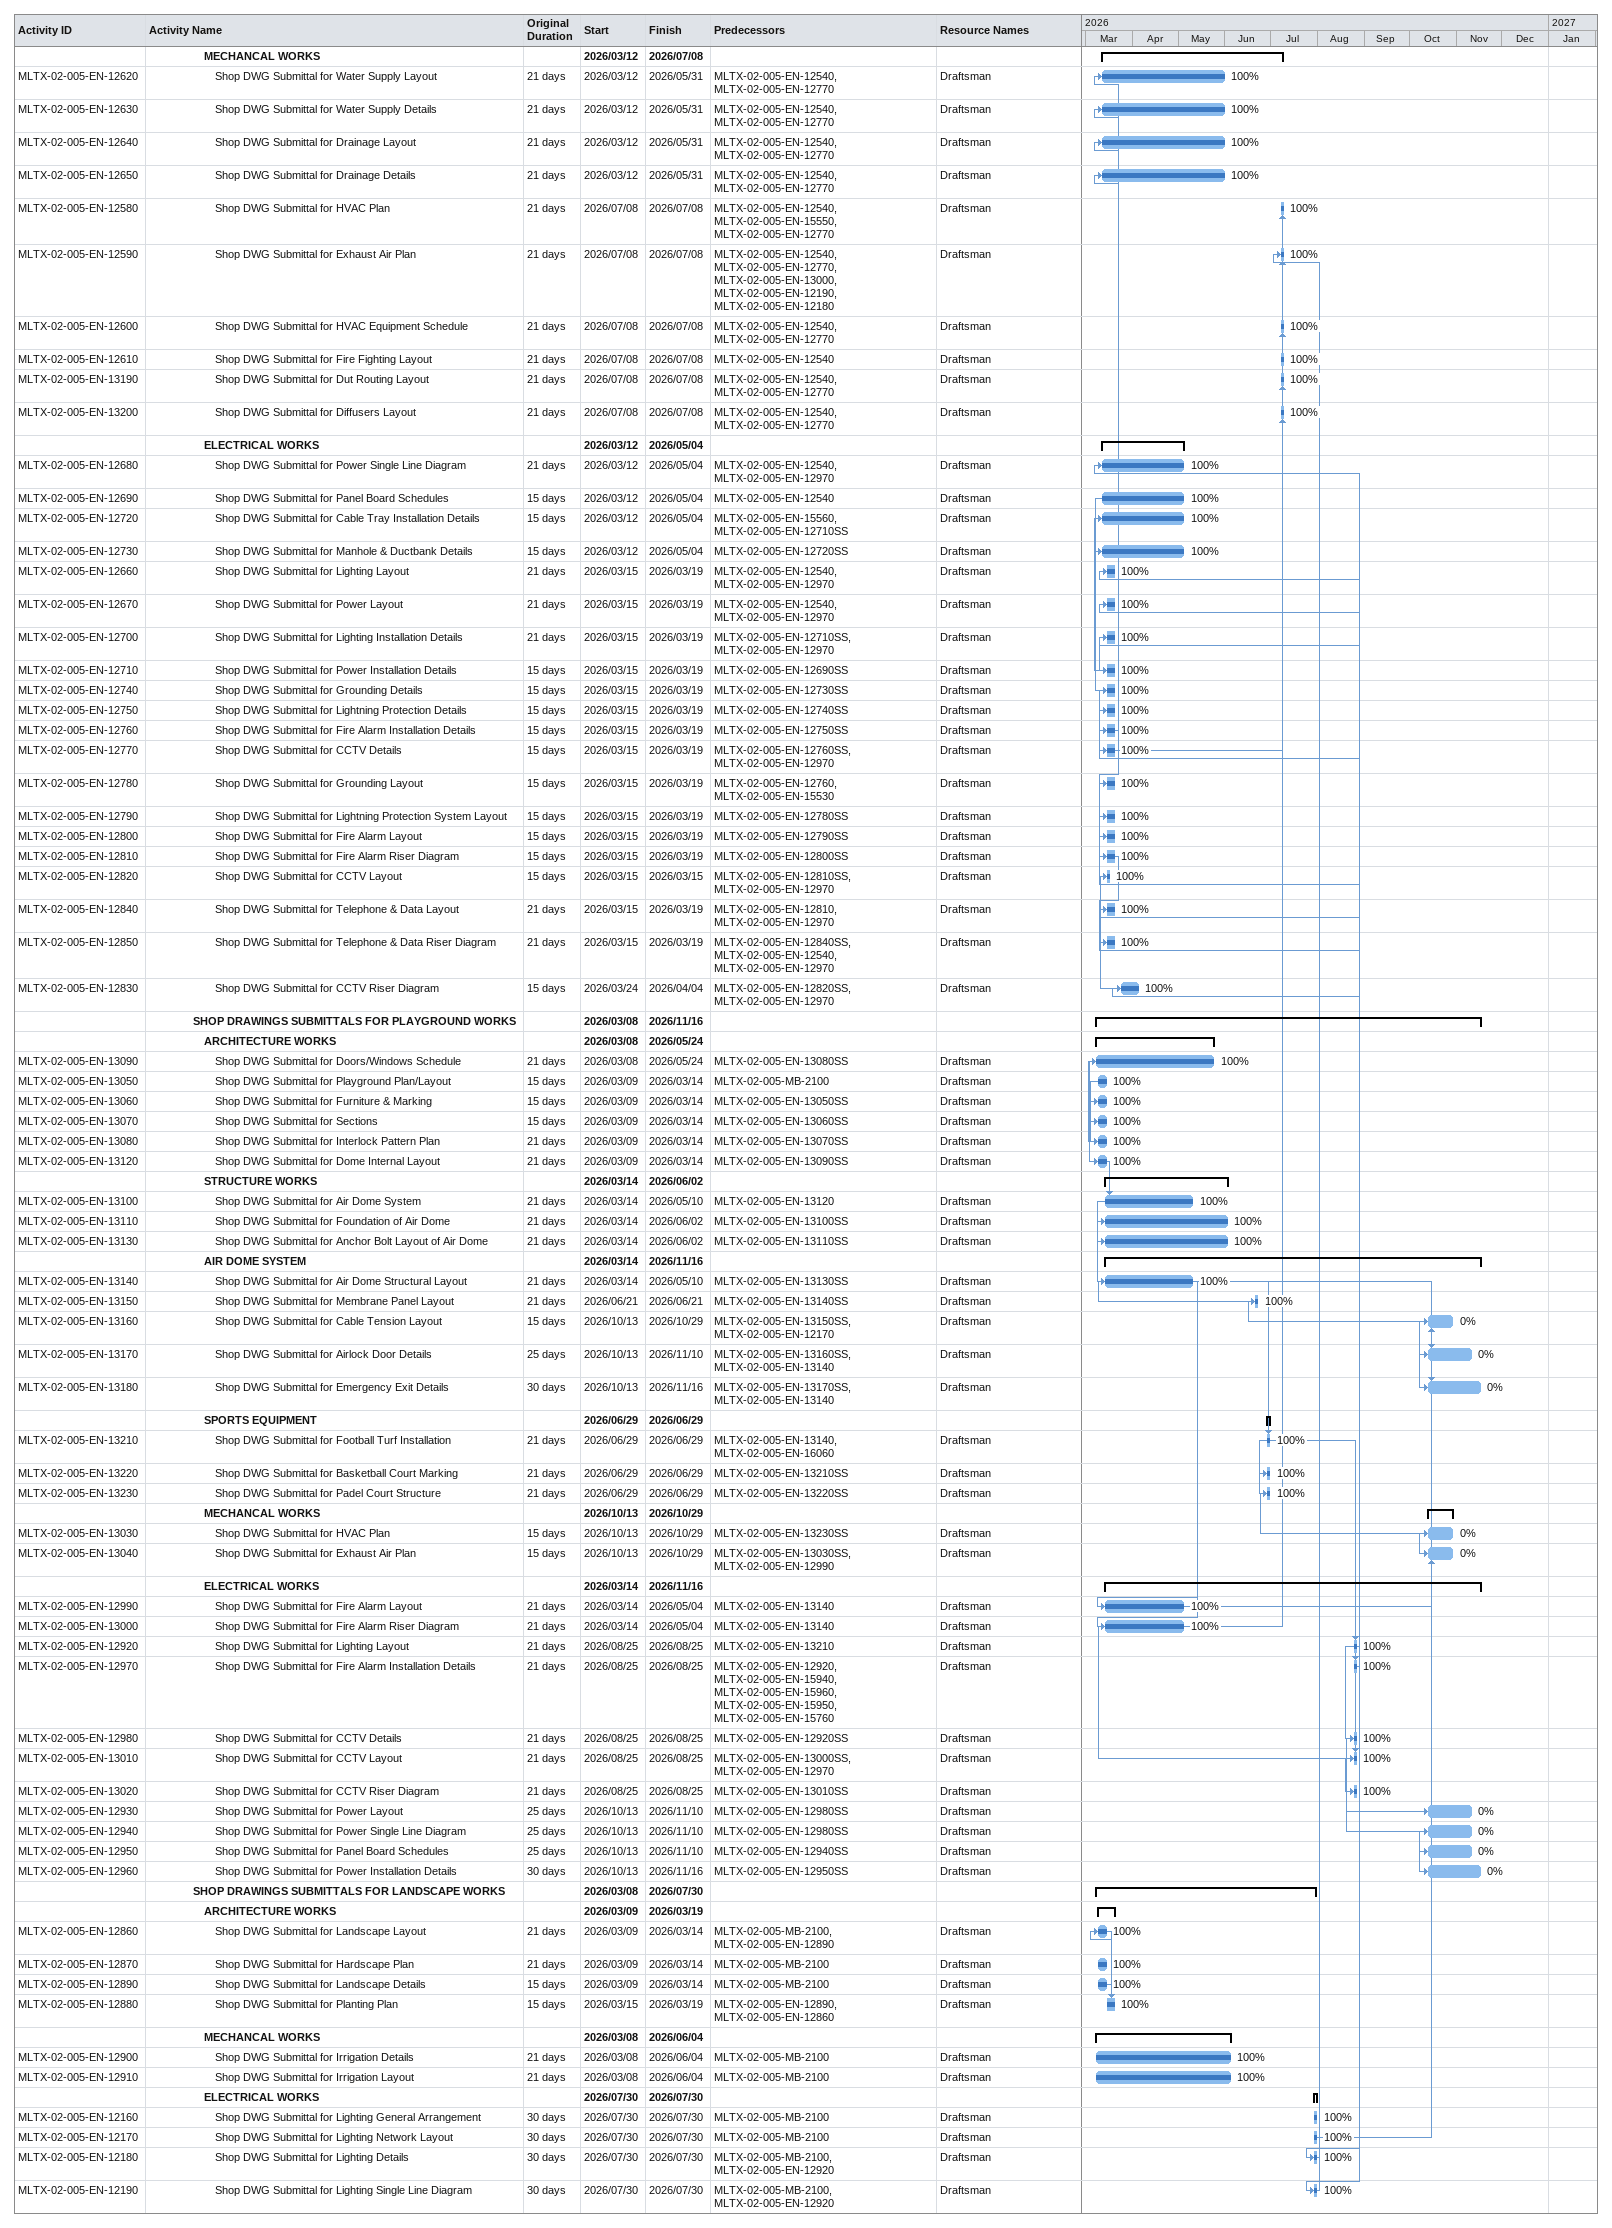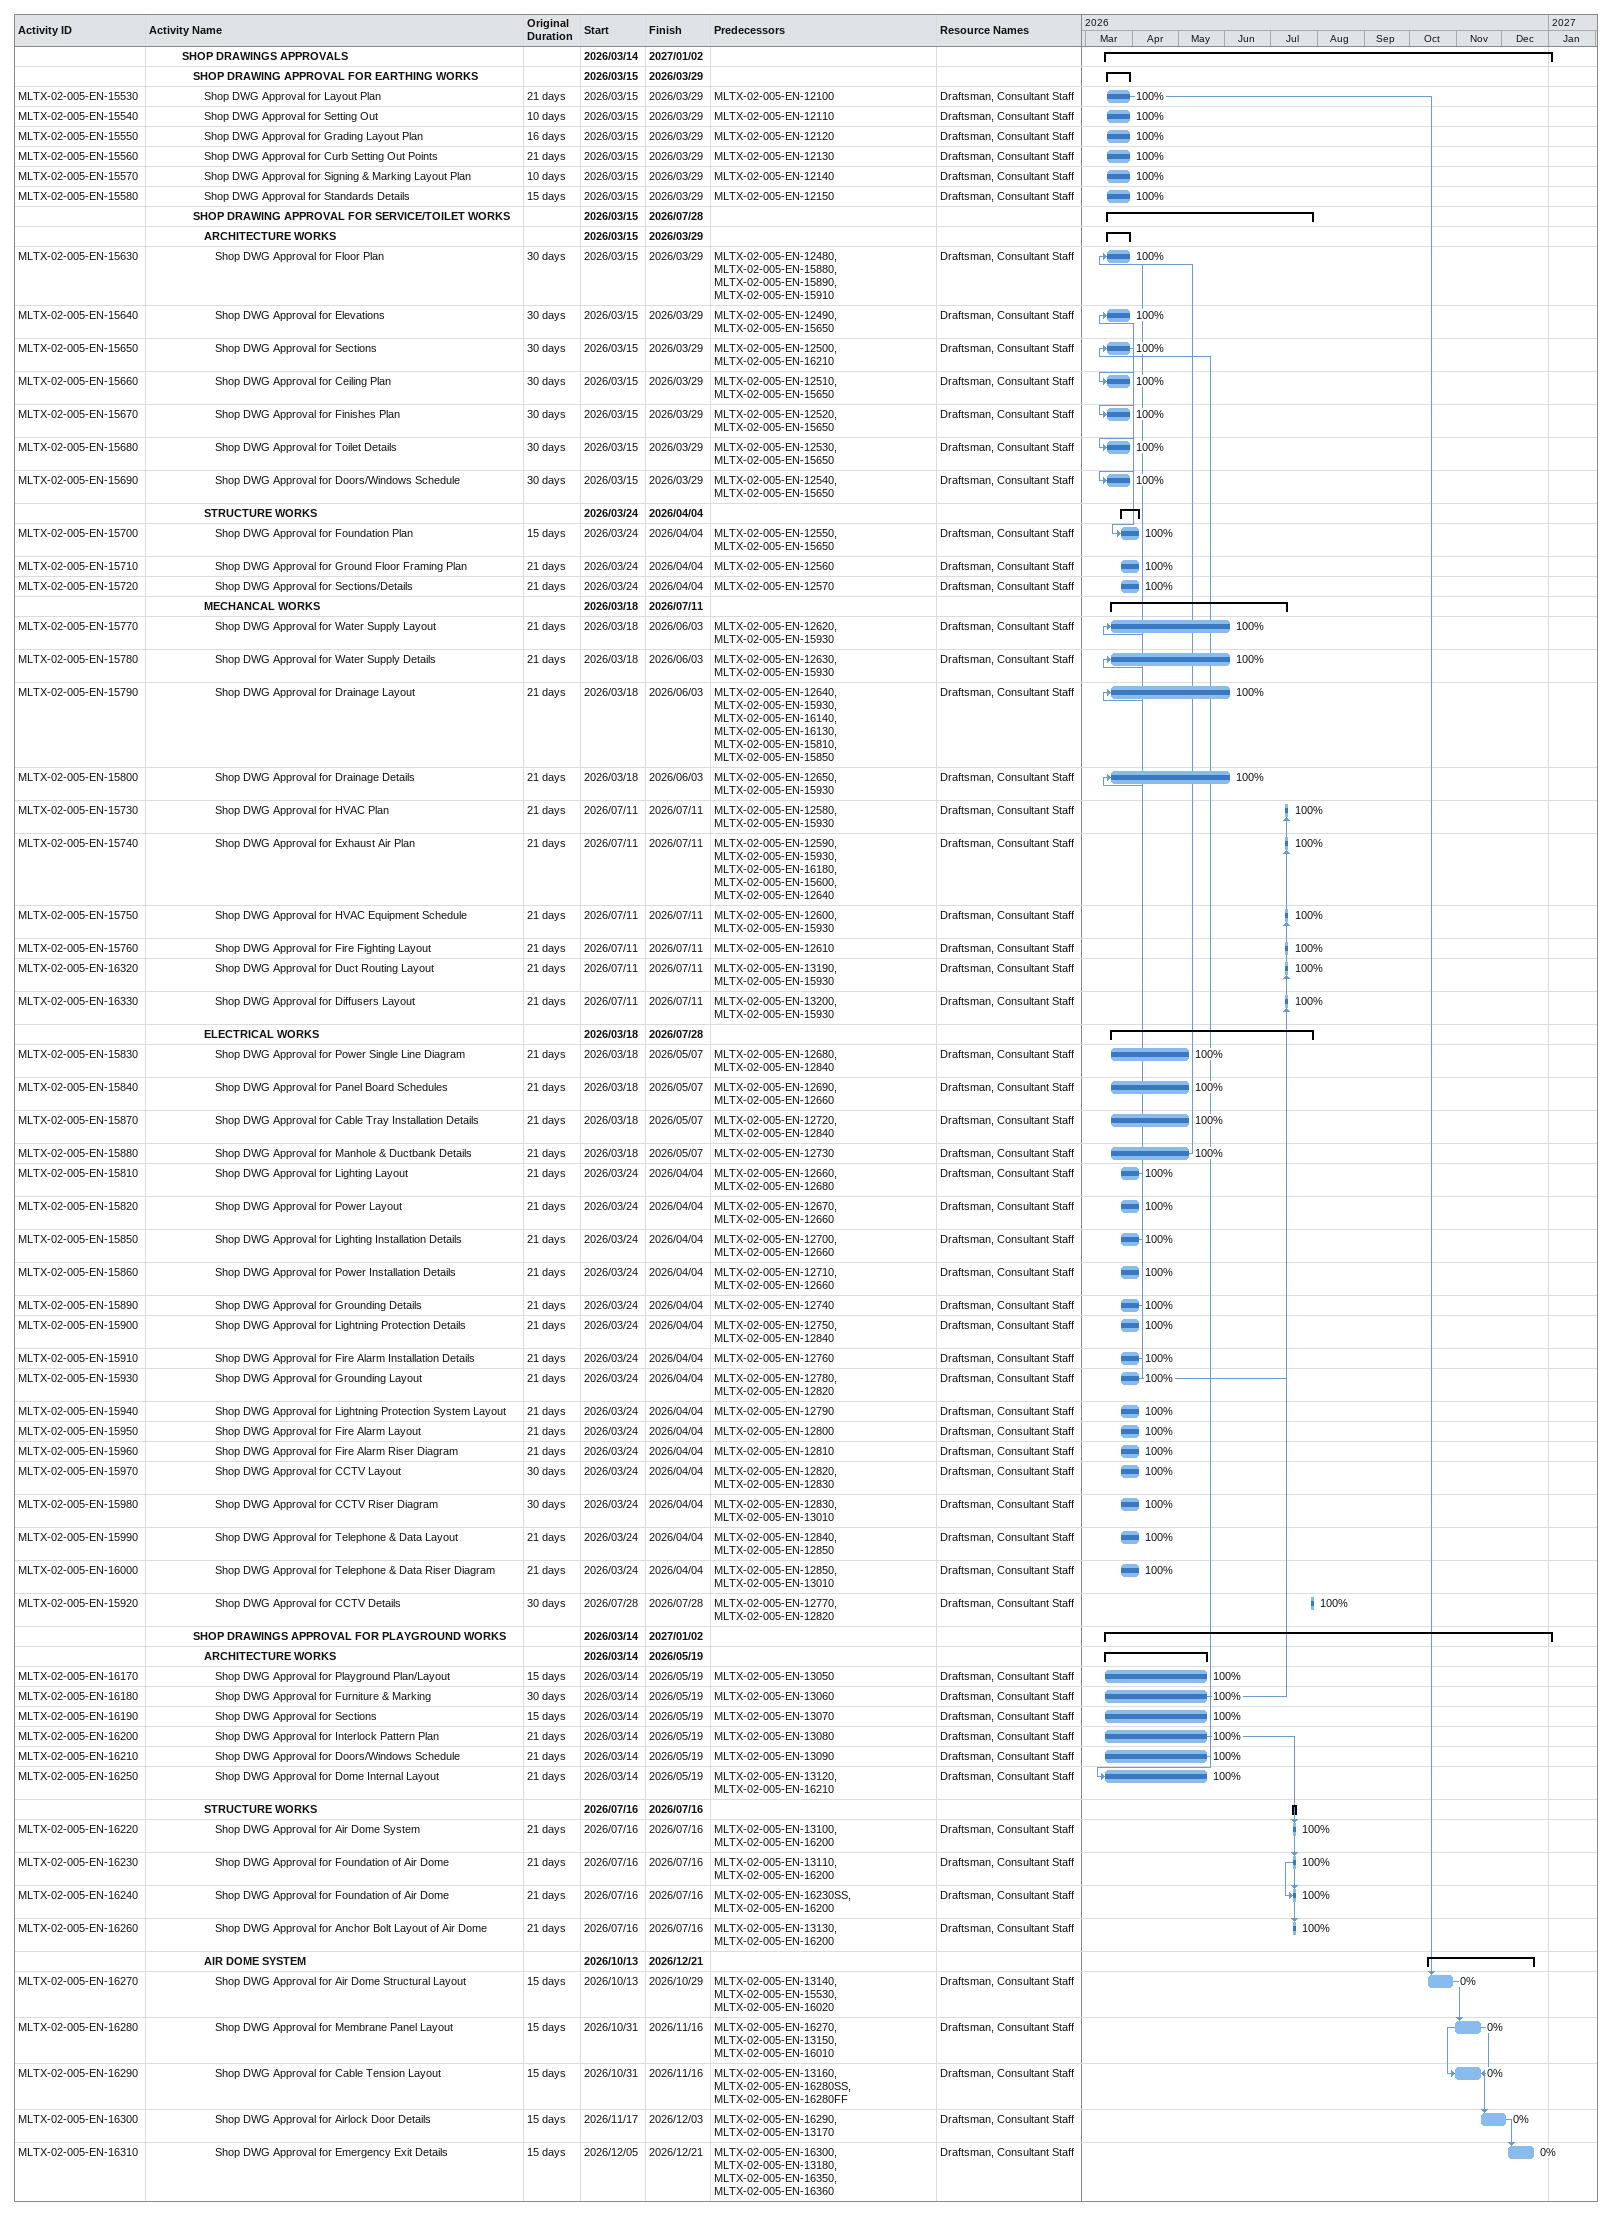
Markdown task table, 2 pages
| ID | Level | Task | Original duration | Start | Finish | Predecessors | Resources | % complete |
|---|---|---|---|---|---|---|---|---|
|  | 6 | **MECHANCAL WORKS** |  | 2026-03-12 | 2026-07-08 |  |  |  |
| MLTX-02-005-EN-12620 | 7 | Shop DWG Submittal for Water Supply Layout | 21d | 2026-03-12 | 2026-05-31 | MLTX-02-005-EN-12540, MLTX-02-005-EN-12770 | Draftsman | 100 |
| MLTX-02-005-EN-12630 | 7 | Shop DWG Submittal for Water Supply Details | 21d | 2026-03-12 | 2026-05-31 | MLTX-02-005-EN-12540, MLTX-02-005-EN-12770 | Draftsman | 100 |
| MLTX-02-005-EN-12640 | 7 | Shop DWG Submittal for Drainage Layout | 21d | 2026-03-12 | 2026-05-31 | MLTX-02-005-EN-12540, MLTX-02-005-EN-12770 | Draftsman | 100 |
| MLTX-02-005-EN-12650 | 7 | Shop DWG Submittal for Drainage Details | 21d | 2026-03-12 | 2026-05-31 | MLTX-02-005-EN-12540, MLTX-02-005-EN-12770 | Draftsman | 100 |
| MLTX-02-005-EN-12580 | 7 | Shop DWG Submittal for HVAC Plan | 21d | 2026-07-08 | 2026-07-08 | MLTX-02-005-EN-12540, MLTX-02-005-EN-15550, MLTX-02-005-EN-12770 | Draftsman | 100 |
| MLTX-02-005-EN-12590 | 7 | Shop DWG Submittal for Exhaust Air Plan | 21d | 2026-07-08 | 2026-07-08 | MLTX-02-005-EN-12540, MLTX-02-005-EN-12770, MLTX-02-005-EN-13000, MLTX-02-005-EN-12190, MLTX-02-005-EN-12180 | Draftsman | 100 |
| MLTX-02-005-EN-12600 | 7 | Shop DWG Submittal for HVAC Equipment Schedule | 21d | 2026-07-08 | 2026-07-08 | MLTX-02-005-EN-12540, MLTX-02-005-EN-12770 | Draftsman | 100 |
| MLTX-02-005-EN-12610 | 7 | Shop DWG Submittal for Fire Fighting Layout | 21d | 2026-07-08 | 2026-07-08 | MLTX-02-005-EN-12540 | Draftsman | 100 |
| MLTX-02-005-EN-13190 | 7 | Shop DWG Submittal for Dut Routing Layout | 21d | 2026-07-08 | 2026-07-08 | MLTX-02-005-EN-12540, MLTX-02-005-EN-12770 | Draftsman | 100 |
| MLTX-02-005-EN-13200 | 7 | Shop DWG Submittal for Diffusers Layout | 21d | 2026-07-08 | 2026-07-08 | MLTX-02-005-EN-12540, MLTX-02-005-EN-12770 | Draftsman | 100 |
|  | 6 | **ELECTRICAL WORKS** |  | 2026-03-12 | 2026-05-04 |  |  |  |
| MLTX-02-005-EN-12680 | 7 | Shop DWG Submittal for Power Single Line Diagram | 21d | 2026-03-12 | 2026-05-04 | MLTX-02-005-EN-12540, MLTX-02-005-EN-12970 | Draftsman | 100 |
| MLTX-02-005-EN-12690 | 7 | Shop DWG Submittal for Panel Board Schedules | 15d | 2026-03-12 | 2026-05-04 | MLTX-02-005-EN-12540 | Draftsman | 100 |
| MLTX-02-005-EN-12720 | 7 | Shop DWG Submittal for Cable Tray Installation Details | 15d | 2026-03-12 | 2026-05-04 | MLTX-02-005-EN-15560, MLTX-02-005-EN-12710SS | Draftsman | 100 |
| MLTX-02-005-EN-12730 | 7 | Shop DWG Submittal for Manhole & Ductbank Details | 15d | 2026-03-12 | 2026-05-04 | MLTX-02-005-EN-12720SS | Draftsman | 100 |
| MLTX-02-005-EN-12660 | 7 | Shop DWG Submittal for Lighting Layout | 21d | 2026-03-15 | 2026-03-19 | MLTX-02-005-EN-12540, MLTX-02-005-EN-12970 | Draftsman | 100 |
| MLTX-02-005-EN-12670 | 7 | Shop DWG Submittal for Power Layout | 21d | 2026-03-15 | 2026-03-19 | MLTX-02-005-EN-12540, MLTX-02-005-EN-12970 | Draftsman | 100 |
| MLTX-02-005-EN-12700 | 7 | Shop DWG Submittal for Lighting Installation Details | 21d | 2026-03-15 | 2026-03-19 | MLTX-02-005-EN-12710SS, MLTX-02-005-EN-12970 | Draftsman | 100 |
| MLTX-02-005-EN-12710 | 7 | Shop DWG Submittal for Power Installation Details | 15d | 2026-03-15 | 2026-03-19 | MLTX-02-005-EN-12690SS | Draftsman | 100 |
| MLTX-02-005-EN-12740 | 7 | Shop DWG Submittal for Grounding Details | 15d | 2026-03-15 | 2026-03-19 | MLTX-02-005-EN-12730SS | Draftsman | 100 |
| MLTX-02-005-EN-12750 | 7 | Shop DWG Submittal for Lightning Protection Details | 15d | 2026-03-15 | 2026-03-19 | MLTX-02-005-EN-12740SS | Draftsman | 100 |
| MLTX-02-005-EN-12760 | 7 | Shop DWG Submittal for Fire Alarm Installation Details | 15d | 2026-03-15 | 2026-03-19 | MLTX-02-005-EN-12750SS | Draftsman | 100 |
| MLTX-02-005-EN-12770 | 7 | Shop DWG Submittal for CCTV Details | 15d | 2026-03-15 | 2026-03-19 | MLTX-02-005-EN-12760SS, MLTX-02-005-EN-12970 | Draftsman | 100 |
| MLTX-02-005-EN-12780 | 7 | Shop DWG Submittal for Grounding Layout | 15d | 2026-03-15 | 2026-03-19 | MLTX-02-005-EN-12760, MLTX-02-005-EN-15530 | Draftsman | 100 |
| MLTX-02-005-EN-12790 | 7 | Shop DWG Submittal for Lightning Protection System Layout | 15d | 2026-03-15 | 2026-03-19 | MLTX-02-005-EN-12780SS | Draftsman | 100 |
| MLTX-02-005-EN-12800 | 7 | Shop DWG Submittal for Fire Alarm Layout | 15d | 2026-03-15 | 2026-03-19 | MLTX-02-005-EN-12790SS | Draftsman | 100 |
| MLTX-02-005-EN-12810 | 7 | Shop DWG Submittal for Fire Alarm Riser Diagram | 15d | 2026-03-15 | 2026-03-19 | MLTX-02-005-EN-12800SS | Draftsman | 100 |
| MLTX-02-005-EN-12820 | 7 | Shop DWG Submittal for CCTV Layout | 15d | 2026-03-15 | 2026-03-15 | MLTX-02-005-EN-12810SS, MLTX-02-005-EN-12970 | Draftsman | 100 |
| MLTX-02-005-EN-12840 | 7 | Shop DWG Submittal for Telephone & Data Layout | 21d | 2026-03-15 | 2026-03-19 | MLTX-02-005-EN-12810, MLTX-02-005-EN-12970 | Draftsman | 100 |
| MLTX-02-005-EN-12850 | 7 | Shop DWG Submittal for Telephone & Data Riser Diagram | 21d | 2026-03-15 | 2026-03-19 | MLTX-02-005-EN-12840SS, MLTX-02-005-EN-12540, MLTX-02-005-EN-12970 | Draftsman | 100 |
| MLTX-02-005-EN-12830 | 7 | Shop DWG Submittal for CCTV Riser Diagram | 15d | 2026-03-24 | 2026-04-04 | MLTX-02-005-EN-12820SS, MLTX-02-005-EN-12970 | Draftsman | 100 |
|  | 5 | **SHOP DRAWINGS SUBMITTALS FOR PLAYGROUND WORKS** |  | 2026-03-08 | 2026-11-16 |  |  |  |
|  | 6 | **ARCHITECTURE WORKS** |  | 2026-03-08 | 2026-05-24 |  |  |  |
| MLTX-02-005-EN-13090 | 7 | Shop DWG Submittal for Doors/Windows Schedule | 21d | 2026-03-08 | 2026-05-24 | MLTX-02-005-EN-13080SS | Draftsman | 100 |
| MLTX-02-005-EN-13050 | 7 | Shop DWG Submittal for Playground Plan/Layout | 15d | 2026-03-09 | 2026-03-14 | MLTX-02-005-MB-2100 | Draftsman | 100 |
| MLTX-02-005-EN-13060 | 7 | Shop DWG Submittal for Furniture & Marking | 15d | 2026-03-09 | 2026-03-14 | MLTX-02-005-EN-13050SS | Draftsman | 100 |
| MLTX-02-005-EN-13070 | 7 | Shop DWG Submittal for Sections | 15d | 2026-03-09 | 2026-03-14 | MLTX-02-005-EN-13060SS | Draftsman | 100 |
| MLTX-02-005-EN-13080 | 7 | Shop DWG Submittal for Interlock Pattern Plan | 21d | 2026-03-09 | 2026-03-14 | MLTX-02-005-EN-13070SS | Draftsman | 100 |
| MLTX-02-005-EN-13120 | 7 | Shop DWG Submittal for Dome Internal Layout | 21d | 2026-03-09 | 2026-03-14 | MLTX-02-005-EN-13090SS | Draftsman | 100 |
|  | 6 | **STRUCTURE WORKS** |  | 2026-03-14 | 2026-06-02 |  |  |  |
| MLTX-02-005-EN-13100 | 7 | Shop DWG Submittal for Air Dome System | 21d | 2026-03-14 | 2026-05-10 | MLTX-02-005-EN-13120 | Draftsman | 100 |
| MLTX-02-005-EN-13110 | 7 | Shop DWG Submittal for Foundation of Air Dome | 21d | 2026-03-14 | 2026-06-02 | MLTX-02-005-EN-13100SS | Draftsman | 100 |
| MLTX-02-005-EN-13130 | 7 | Shop DWG Submittal for Anchor Bolt Layout of Air Dome | 21d | 2026-03-14 | 2026-06-02 | MLTX-02-005-EN-13110SS | Draftsman | 100 |
|  | 6 | **AIR DOME SYSTEM** |  | 2026-03-14 | 2026-11-16 |  |  |  |
| MLTX-02-005-EN-13140 | 7 | Shop DWG Submittal for Air Dome Structural Layout | 21d | 2026-03-14 | 2026-05-10 | MLTX-02-005-EN-13130SS | Draftsman | 100 |
| MLTX-02-005-EN-13150 | 7 | Shop DWG Submittal for Membrane Panel Layout | 21d | 2026-06-21 | 2026-06-21 | MLTX-02-005-EN-13140SS | Draftsman | 100 |
| MLTX-02-005-EN-13160 | 7 | Shop DWG Submittal for Cable Tension Layout | 15d | 2026-10-13 | 2026-10-29 | MLTX-02-005-EN-13150SS, MLTX-02-005-EN-12170 | Draftsman | 0 |
| MLTX-02-005-EN-13170 | 7 | Shop DWG Submittal for Airlock Door Details | 25d | 2026-10-13 | 2026-11-10 | MLTX-02-005-EN-13160SS, MLTX-02-005-EN-13140 | Draftsman | 0 |
| MLTX-02-005-EN-13180 | 7 | Shop DWG Submittal for Emergency Exit Details | 30d | 2026-10-13 | 2026-11-16 | MLTX-02-005-EN-13170SS, MLTX-02-005-EN-13140 | Draftsman | 0 |
|  | 6 | **SPORTS EQUIPMENT** |  | 2026-06-29 | 2026-06-29 |  |  |  |
| MLTX-02-005-EN-13210 | 7 | Shop DWG Submittal for Football Turf Installation | 21d | 2026-06-29 | 2026-06-29 | MLTX-02-005-EN-13140, MLTX-02-005-EN-16060 | Draftsman | 100 |
| MLTX-02-005-EN-13220 | 7 | Shop DWG Submittal for Basketball Court Marking | 21d | 2026-06-29 | 2026-06-29 | MLTX-02-005-EN-13210SS | Draftsman | 100 |
| MLTX-02-005-EN-13230 | 7 | Shop DWG Submittal for Padel Court Structure | 21d | 2026-06-29 | 2026-06-29 | MLTX-02-005-EN-13220SS | Draftsman | 100 |
|  | 6 | **MECHANCAL WORKS** |  | 2026-10-13 | 2026-10-29 |  |  |  |
| MLTX-02-005-EN-13030 | 7 | Shop DWG Submittal for HVAC Plan | 15d | 2026-10-13 | 2026-10-29 | MLTX-02-005-EN-13230SS | Draftsman | 0 |
| MLTX-02-005-EN-13040 | 7 | Shop DWG Submittal for Exhaust Air Plan | 15d | 2026-10-13 | 2026-10-29 | MLTX-02-005-EN-13030SS, MLTX-02-005-EN-12990 | Draftsman | 0 |
|  | 6 | **ELECTRICAL WORKS** |  | 2026-03-14 | 2026-11-16 |  |  |  |
| MLTX-02-005-EN-12990 | 7 | Shop DWG Submittal for Fire Alarm Layout | 21d | 2026-03-14 | 2026-05-04 | MLTX-02-005-EN-13140 | Draftsman | 100 |
| MLTX-02-005-EN-13000 | 7 | Shop DWG Submittal for Fire Alarm Riser Diagram | 21d | 2026-03-14 | 2026-05-04 | MLTX-02-005-EN-13140 | Draftsman | 100 |
| MLTX-02-005-EN-12920 | 7 | Shop DWG Submittal for Lighting Layout | 21d | 2026-08-25 | 2026-08-25 | MLTX-02-005-EN-13210 | Draftsman | 100 |
| MLTX-02-005-EN-12970 | 7 | Shop DWG Submittal for Fire Alarm Installation Details | 21d | 2026-08-25 | 2026-08-25 | MLTX-02-005-EN-12920, MLTX-02-005-EN-15940, MLTX-02-005-EN-15960, MLTX-02-005-EN-15950, MLTX-02-005-EN-15760 | Draftsman | 100 |
| MLTX-02-005-EN-12980 | 7 | Shop DWG Submittal for CCTV Details | 21d | 2026-08-25 | 2026-08-25 | MLTX-02-005-EN-12920SS | Draftsman | 100 |
| MLTX-02-005-EN-13010 | 7 | Shop DWG Submittal for CCTV Layout | 21d | 2026-08-25 | 2026-08-25 | MLTX-02-005-EN-13000SS, MLTX-02-005-EN-12970 | Draftsman | 100 |
| MLTX-02-005-EN-13020 | 7 | Shop DWG Submittal for CCTV Riser Diagram | 21d | 2026-08-25 | 2026-08-25 | MLTX-02-005-EN-13010SS | Draftsman | 100 |
| MLTX-02-005-EN-12930 | 7 | Shop DWG Submittal for Power Layout | 25d | 2026-10-13 | 2026-11-10 | MLTX-02-005-EN-12980SS | Draftsman | 0 |
| MLTX-02-005-EN-12940 | 7 | Shop DWG Submittal for Power Single Line Diagram | 25d | 2026-10-13 | 2026-11-10 | MLTX-02-005-EN-12980SS | Draftsman | 0 |
| MLTX-02-005-EN-12950 | 7 | Shop DWG Submittal for Panel Board Schedules | 25d | 2026-10-13 | 2026-11-10 | MLTX-02-005-EN-12940SS | Draftsman | 0 |
| MLTX-02-005-EN-12960 | 7 | Shop DWG Submittal for Power Installation Details | 30d | 2026-10-13 | 2026-11-16 | MLTX-02-005-EN-12950SS | Draftsman | 0 |
|  | 5 | **SHOP DRAWINGS SUBMITTALS FOR LANDSCAPE WORKS** |  | 2026-03-08 | 2026-07-30 |  |  |  |
|  | 6 | **ARCHITECTURE WORKS** |  | 2026-03-09 | 2026-03-19 |  |  |  |
| MLTX-02-005-EN-12860 | 7 | Shop DWG Submittal for Landscape Layout | 21d | 2026-03-09 | 2026-03-14 | MLTX-02-005-MB-2100, MLTX-02-005-EN-12890 | Draftsman | 100 |
| MLTX-02-005-EN-12870 | 7 | Shop DWG Submittal for Hardscape Plan | 21d | 2026-03-09 | 2026-03-14 | MLTX-02-005-MB-2100 | Draftsman | 100 |
| MLTX-02-005-EN-12890 | 7 | Shop DWG Submittal for Landscape Details | 15d | 2026-03-09 | 2026-03-14 | MLTX-02-005-MB-2100 | Draftsman | 100 |
| MLTX-02-005-EN-12880 | 7 | Shop DWG Submittal for Planting Plan | 15d | 2026-03-15 | 2026-03-19 | MLTX-02-005-EN-12890, MLTX-02-005-EN-12860 | Draftsman | 100 |
|  | 6 | **MECHANCAL WORKS** |  | 2026-03-08 | 2026-06-04 |  |  |  |
| MLTX-02-005-EN-12900 | 7 | Shop DWG Submittal for Irrigation Details | 21d | 2026-03-08 | 2026-06-04 | MLTX-02-005-MB-2100 | Draftsman | 100 |
| MLTX-02-005-EN-12910 | 7 | Shop DWG Submittal for Irrigation Layout | 21d | 2026-03-08 | 2026-06-04 | MLTX-02-005-MB-2100 | Draftsman | 100 |
|  | 6 | **ELECTRICAL WORKS** |  | 2026-07-30 | 2026-07-30 |  |  |  |
| MLTX-02-005-EN-12160 | 7 | Shop DWG Submittal for Lighting General Arrangement | 30d | 2026-07-30 | 2026-07-30 | MLTX-02-005-MB-2100 | Draftsman | 100 |
| MLTX-02-005-EN-12170 | 7 | Shop DWG Submittal for Lighting Network Layout | 30d | 2026-07-30 | 2026-07-30 | MLTX-02-005-MB-2100 | Draftsman | 100 |
| MLTX-02-005-EN-12180 | 7 | Shop DWG Submittal for Lighting Details | 30d | 2026-07-30 | 2026-07-30 | MLTX-02-005-MB-2100, MLTX-02-005-EN-12920 | Draftsman | 100 |
| MLTX-02-005-EN-12190 | 7 | Shop DWG Submittal for Lighting Single Line Diagram | 30d | 2026-07-30 | 2026-07-30 | MLTX-02-005-MB-2100, MLTX-02-005-EN-12920 | Draftsman | 100 |
|  | 4 | **SHOP DRAWINGS APPROVALS** |  | 2026-03-14 | 2027-01-02 |  |  |  |
|  | 5 | **SHOP DRAWING APPROVAL FOR EARTHING WORKS** |  | 2026-03-15 | 2026-03-29 |  |  |  |
| MLTX-02-005-EN-15530 | 6 | Shop DWG Approval for Layout Plan | 21d | 2026-03-15 | 2026-03-29 | MLTX-02-005-EN-12100 | Draftsman, Consultant Staff | 100 |
| MLTX-02-005-EN-15540 | 6 | Shop DWG Approval for Setting Out | 10d | 2026-03-15 | 2026-03-29 | MLTX-02-005-EN-12110 | Draftsman, Consultant Staff | 100 |
| MLTX-02-005-EN-15550 | 6 | Shop DWG Approval for Grading Layout Plan | 16d | 2026-03-15 | 2026-03-29 | MLTX-02-005-EN-12120 | Draftsman, Consultant Staff | 100 |
| MLTX-02-005-EN-15560 | 6 | Shop DWG Approval for Curb Setting Out Points | 21d | 2026-03-15 | 2026-03-29 | MLTX-02-005-EN-12130 | Draftsman, Consultant Staff | 100 |
| MLTX-02-005-EN-15570 | 6 | Shop DWG Approval for Signing & Marking Layout Plan | 10d | 2026-03-15 | 2026-03-29 | MLTX-02-005-EN-12140 | Draftsman, Consultant Staff | 100 |
| MLTX-02-005-EN-15580 | 6 | Shop DWG Approval for Standards Details | 15d | 2026-03-15 | 2026-03-29 | MLTX-02-005-EN-12150 | Draftsman, Consultant Staff | 100 |
|  | 5 | **SHOP DRAWING APPROVAL FOR SERVICE/TOILET WORKS** |  | 2026-03-15 | 2026-07-28 |  |  |  |
|  | 6 | **ARCHITECTURE WORKS** |  | 2026-03-15 | 2026-03-29 |  |  |  |
| MLTX-02-005-EN-15630 | 7 | Shop DWG Approval for Floor Plan | 30d | 2026-03-15 | 2026-03-29 | MLTX-02-005-EN-12480, MLTX-02-005-EN-15880, MLTX-02-005-EN-15890, MLTX-02-005-EN-15910 | Draftsman, Consultant Staff | 100 |
| MLTX-02-005-EN-15640 | 7 | Shop DWG Approval for Elevations | 30d | 2026-03-15 | 2026-03-29 | MLTX-02-005-EN-12490, MLTX-02-005-EN-15650 | Draftsman, Consultant Staff | 100 |
| MLTX-02-005-EN-15650 | 7 | Shop DWG Approval for Sections | 30d | 2026-03-15 | 2026-03-29 | MLTX-02-005-EN-12500, MLTX-02-005-EN-16210 | Draftsman, Consultant Staff | 100 |
| MLTX-02-005-EN-15660 | 7 | Shop DWG Approval for Ceiling Plan | 30d | 2026-03-15 | 2026-03-29 | MLTX-02-005-EN-12510, MLTX-02-005-EN-15650 | Draftsman, Consultant Staff | 100 |
| MLTX-02-005-EN-15670 | 7 | Shop DWG Approval for Finishes Plan | 30d | 2026-03-15 | 2026-03-29 | MLTX-02-005-EN-12520, MLTX-02-005-EN-15650 | Draftsman, Consultant Staff | 100 |
| MLTX-02-005-EN-15680 | 7 | Shop DWG Approval for Toilet Details | 30d | 2026-03-15 | 2026-03-29 | MLTX-02-005-EN-12530, MLTX-02-005-EN-15650 | Draftsman, Consultant Staff | 100 |
| MLTX-02-005-EN-15690 | 7 | Shop DWG Approval for Doors/Windows Schedule | 30d | 2026-03-15 | 2026-03-29 | MLTX-02-005-EN-12540, MLTX-02-005-EN-15650 | Draftsman, Consultant Staff | 100 |
|  | 6 | **STRUCTURE WORKS** |  | 2026-03-24 | 2026-04-04 |  |  |  |
| MLTX-02-005-EN-15700 | 7 | Shop DWG Approval for Foundation Plan | 15d | 2026-03-24 | 2026-04-04 | MLTX-02-005-EN-12550, MLTX-02-005-EN-15650 | Draftsman, Consultant Staff | 100 |
| MLTX-02-005-EN-15710 | 7 | Shop DWG Approval for Ground Floor Framing Plan | 21d | 2026-03-24 | 2026-04-04 | MLTX-02-005-EN-12560 | Draftsman, Consultant Staff | 100 |
| MLTX-02-005-EN-15720 | 7 | Shop DWG Approval for Sections/Details | 21d | 2026-03-24 | 2026-04-04 | MLTX-02-005-EN-12570 | Draftsman, Consultant Staff | 100 |
|  | 6 | **MECHANCAL WORKS** |  | 2026-03-18 | 2026-07-11 |  |  |  |
| MLTX-02-005-EN-15770 | 7 | Shop DWG Approval for Water Supply Layout | 21d | 2026-03-18 | 2026-06-03 | MLTX-02-005-EN-12620, MLTX-02-005-EN-15930 | Draftsman, Consultant Staff | 100 |
| MLTX-02-005-EN-15780 | 7 | Shop DWG Approval for Water Supply Details | 21d | 2026-03-18 | 2026-06-03 | MLTX-02-005-EN-12630, MLTX-02-005-EN-15930 | Draftsman, Consultant Staff | 100 |
| MLTX-02-005-EN-15790 | 7 | Shop DWG Approval for Drainage Layout | 21d | 2026-03-18 | 2026-06-03 | MLTX-02-005-EN-12640, MLTX-02-005-EN-15930, MLTX-02-005-EN-16140, MLTX-02-005-EN-16130, MLTX-02-005-EN-15810, MLTX-02-005-EN-15850 | Draftsman, Consultant Staff | 100 |
| MLTX-02-005-EN-15800 | 7 | Shop DWG Approval for Drainage Details | 21d | 2026-03-18 | 2026-06-03 | MLTX-02-005-EN-12650, MLTX-02-005-EN-15930 | Draftsman, Consultant Staff | 100 |
| MLTX-02-005-EN-15730 | 7 | Shop DWG Approval for HVAC Plan | 21d | 2026-07-11 | 2026-07-11 | MLTX-02-005-EN-12580, MLTX-02-005-EN-15930 | Draftsman, Consultant Staff | 100 |
| MLTX-02-005-EN-15740 | 7 | Shop DWG Approval for Exhaust Air Plan | 21d | 2026-07-11 | 2026-07-11 | MLTX-02-005-EN-12590, MLTX-02-005-EN-15930, MLTX-02-005-EN-16180, MLTX-02-005-EN-15600, MLTX-02-005-EN-12640 | Draftsman, Consultant Staff | 100 |
| MLTX-02-005-EN-15750 | 7 | Shop DWG Approval for HVAC Equipment Schedule | 21d | 2026-07-11 | 2026-07-11 | MLTX-02-005-EN-12600, MLTX-02-005-EN-15930 | Draftsman, Consultant Staff | 100 |
| MLTX-02-005-EN-15760 | 7 | Shop DWG Approval for Fire Fighting Layout | 21d | 2026-07-11 | 2026-07-11 | MLTX-02-005-EN-12610 | Draftsman, Consultant Staff | 100 |
| MLTX-02-005-EN-16320 | 7 | Shop DWG Approval for Duct Routing Layout | 21d | 2026-07-11 | 2026-07-11 | MLTX-02-005-EN-13190, MLTX-02-005-EN-15930 | Draftsman, Consultant Staff | 100 |
| MLTX-02-005-EN-16330 | 7 | Shop DWG Approval for Diffusers Layout | 21d | 2026-07-11 | 2026-07-11 | MLTX-02-005-EN-13200, MLTX-02-005-EN-15930 | Draftsman, Consultant Staff | 100 |
|  | 6 | **ELECTRICAL WORKS** |  | 2026-03-18 | 2026-07-28 |  |  |  |
| MLTX-02-005-EN-15830 | 7 | Shop DWG Approval for Power Single Line Diagram | 21d | 2026-03-18 | 2026-05-07 | MLTX-02-005-EN-12680, MLTX-02-005-EN-12840 | Draftsman, Consultant Staff | 100 |
| MLTX-02-005-EN-15840 | 7 | Shop DWG Approval for Panel Board Schedules | 21d | 2026-03-18 | 2026-05-07 | MLTX-02-005-EN-12690, MLTX-02-005-EN-12660 | Draftsman, Consultant Staff | 100 |
| MLTX-02-005-EN-15870 | 7 | Shop DWG Approval for Cable Tray Installation Details | 21d | 2026-03-18 | 2026-05-07 | MLTX-02-005-EN-12720, MLTX-02-005-EN-12840 | Draftsman, Consultant Staff | 100 |
| MLTX-02-005-EN-15880 | 7 | Shop DWG Approval for Manhole & Ductbank Details | 21d | 2026-03-18 | 2026-05-07 | MLTX-02-005-EN-12730 | Draftsman, Consultant Staff | 100 |
| MLTX-02-005-EN-15810 | 7 | Shop DWG Approval for Lighting Layout | 21d | 2026-03-24 | 2026-04-04 | MLTX-02-005-EN-12660, MLTX-02-005-EN-12680 | Draftsman, Consultant Staff | 100 |
| MLTX-02-005-EN-15820 | 7 | Shop DWG Approval for Power Layout | 21d | 2026-03-24 | 2026-04-04 | MLTX-02-005-EN-12670, MLTX-02-005-EN-12660 | Draftsman, Consultant Staff | 100 |
| MLTX-02-005-EN-15850 | 7 | Shop DWG Approval for Lighting Installation Details | 21d | 2026-03-24 | 2026-04-04 | MLTX-02-005-EN-12700, MLTX-02-005-EN-12660 | Draftsman, Consultant Staff | 100 |
| MLTX-02-005-EN-15860 | 7 | Shop DWG Approval for Power Installation Details | 21d | 2026-03-24 | 2026-04-04 | MLTX-02-005-EN-12710, MLTX-02-005-EN-12660 | Draftsman, Consultant Staff | 100 |
| MLTX-02-005-EN-15890 | 7 | Shop DWG Approval for Grounding Details | 21d | 2026-03-24 | 2026-04-04 | MLTX-02-005-EN-12740 | Draftsman, Consultant Staff | 100 |
| MLTX-02-005-EN-15900 | 7 | Shop DWG Approval for Lightning Protection Details | 21d | 2026-03-24 | 2026-04-04 | MLTX-02-005-EN-12750, MLTX-02-005-EN-12840 | Draftsman, Consultant Staff | 100 |
| MLTX-02-005-EN-15910 | 7 | Shop DWG Approval for Fire Alarm Installation Details | 21d | 2026-03-24 | 2026-04-04 | MLTX-02-005-EN-12760 | Draftsman, Consultant Staff | 100 |
| MLTX-02-005-EN-15930 | 7 | Shop DWG Approval for Grounding Layout | 21d | 2026-03-24 | 2026-04-04 | MLTX-02-005-EN-12780, MLTX-02-005-EN-12820 | Draftsman, Consultant Staff | 100 |
| MLTX-02-005-EN-15940 | 7 | Shop DWG Approval for Lightning Protection System Layout | 21d | 2026-03-24 | 2026-04-04 | MLTX-02-005-EN-12790 | Draftsman, Consultant Staff | 100 |
| MLTX-02-005-EN-15950 | 7 | Shop DWG Approval for Fire Alarm Layout | 21d | 2026-03-24 | 2026-04-04 | MLTX-02-005-EN-12800 | Draftsman, Consultant Staff | 100 |
| MLTX-02-005-EN-15960 | 7 | Shop DWG Approval for Fire Alarm Riser Diagram | 21d | 2026-03-24 | 2026-04-04 | MLTX-02-005-EN-12810 | Draftsman, Consultant Staff | 100 |
| MLTX-02-005-EN-15970 | 7 | Shop DWG Approval for CCTV Layout | 30d | 2026-03-24 | 2026-04-04 | MLTX-02-005-EN-12820, MLTX-02-005-EN-12830 | Draftsman, Consultant Staff | 100 |
| MLTX-02-005-EN-15980 | 7 | Shop DWG Approval for CCTV Riser Diagram | 30d | 2026-03-24 | 2026-04-04 | MLTX-02-005-EN-12830, MLTX-02-005-EN-13010 | Draftsman, Consultant Staff | 100 |
| MLTX-02-005-EN-15990 | 7 | Shop DWG Approval for Telephone & Data Layout | 21d | 2026-03-24 | 2026-04-04 | MLTX-02-005-EN-12840, MLTX-02-005-EN-12850 | Draftsman, Consultant Staff | 100 |
| MLTX-02-005-EN-16000 | 7 | Shop DWG Approval for Telephone & Data Riser Diagram | 21d | 2026-03-24 | 2026-04-04 | MLTX-02-005-EN-12850, MLTX-02-005-EN-13010 | Draftsman, Consultant Staff | 100 |
| MLTX-02-005-EN-15920 | 7 | Shop DWG Approval for CCTV Details | 30d | 2026-07-28 | 2026-07-28 | MLTX-02-005-EN-12770, MLTX-02-005-EN-12820 | Draftsman, Consultant Staff | 100 |
|  | 5 | **SHOP DRAWINGS APPROVAL FOR PLAYGROUND WORKS** |  | 2026-03-14 | 2027-01-02 |  |  |  |
|  | 6 | **ARCHITECTURE WORKS** |  | 2026-03-14 | 2026-05-19 |  |  |  |
| MLTX-02-005-EN-16170 | 7 | Shop DWG Approval for Playground Plan/Layout | 15d | 2026-03-14 | 2026-05-19 | MLTX-02-005-EN-13050 | Draftsman, Consultant Staff | 100 |
| MLTX-02-005-EN-16180 | 7 | Shop DWG Approval for Furniture & Marking | 30d | 2026-03-14 | 2026-05-19 | MLTX-02-005-EN-13060 | Draftsman, Consultant Staff | 100 |
| MLTX-02-005-EN-16190 | 7 | Shop DWG Approval for Sections | 15d | 2026-03-14 | 2026-05-19 | MLTX-02-005-EN-13070 | Draftsman, Consultant Staff | 100 |
| MLTX-02-005-EN-16200 | 7 | Shop DWG Approval for Interlock Pattern Plan | 21d | 2026-03-14 | 2026-05-19 | MLTX-02-005-EN-13080 | Draftsman, Consultant Staff | 100 |
| MLTX-02-005-EN-16210 | 7 | Shop DWG Approval for Doors/Windows Schedule | 21d | 2026-03-14 | 2026-05-19 | MLTX-02-005-EN-13090 | Draftsman, Consultant Staff | 100 |
| MLTX-02-005-EN-16250 | 7 | Shop DWG Approval for Dome Internal Layout | 21d | 2026-03-14 | 2026-05-19 | MLTX-02-005-EN-13120, MLTX-02-005-EN-16210 | Draftsman, Consultant Staff | 100 |
|  | 6 | **STRUCTURE WORKS** |  | 2026-07-16 | 2026-07-16 |  |  |  |
| MLTX-02-005-EN-16220 | 7 | Shop DWG Approval for Air Dome System | 21d | 2026-07-16 | 2026-07-16 | MLTX-02-005-EN-13100, MLTX-02-005-EN-16200 | Draftsman, Consultant Staff | 100 |
| MLTX-02-005-EN-16230 | 7 | Shop DWG Approval for Foundation of Air Dome | 21d | 2026-07-16 | 2026-07-16 | MLTX-02-005-EN-13110, MLTX-02-005-EN-16200 | Draftsman, Consultant Staff | 100 |
| MLTX-02-005-EN-16240 | 7 | Shop DWG Approval for Foundation of Air Dome | 21d | 2026-07-16 | 2026-07-16 | MLTX-02-005-EN-16230SS, MLTX-02-005-EN-16200 | Draftsman, Consultant Staff | 100 |
| MLTX-02-005-EN-16260 | 7 | Shop DWG Approval for Anchor Bolt Layout of Air Dome | 21d | 2026-07-16 | 2026-07-16 | MLTX-02-005-EN-13130, MLTX-02-005-EN-16200 | Draftsman, Consultant Staff | 100 |
|  | 6 | **AIR DOME SYSTEM** |  | 2026-10-13 | 2026-12-21 |  |  |  |
| MLTX-02-005-EN-16270 | 7 | Shop DWG Approval for Air Dome Structural Layout | 15d | 2026-10-13 | 2026-10-29 | MLTX-02-005-EN-13140, MLTX-02-005-EN-15530, MLTX-02-005-EN-16020 | Draftsman, Consultant Staff | 0 |
| MLTX-02-005-EN-16280 | 7 | Shop DWG Approval for Membrane Panel Layout | 15d | 2026-10-31 | 2026-11-16 | MLTX-02-005-EN-16270, MLTX-02-005-EN-13150, MLTX-02-005-EN-16010 | Draftsman, Consultant Staff | 0 |
| MLTX-02-005-EN-16290 | 7 | Shop DWG Approval for Cable Tension Layout | 15d | 2026-10-31 | 2026-11-16 | MLTX-02-005-EN-13160, MLTX-02-005-EN-16280SS, MLTX-02-005-EN-16280FF | Draftsman, Consultant Staff | 0 |
| MLTX-02-005-EN-16300 | 7 | Shop DWG Approval for Airlock Door Details | 15d | 2026-11-17 | 2026-12-03 | MLTX-02-005-EN-16290, MLTX-02-005-EN-13170 | Draftsman, Consultant Staff | 0 |
| MLTX-02-005-EN-16310 | 7 | Shop DWG Approval for Emergency Exit Details | 15d | 2026-12-05 | 2026-12-21 | MLTX-02-005-EN-16300, MLTX-02-005-EN-13180, MLTX-02-005-EN-16350, MLTX-02-005-EN-16360 | Draftsman, Consultant Staff | 0 |
